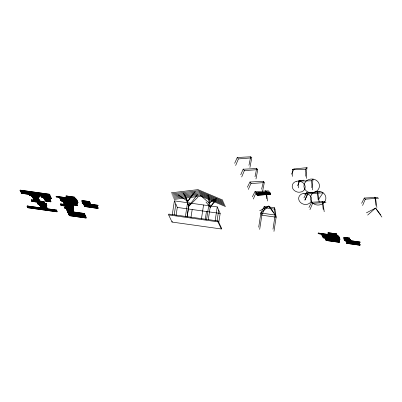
<?xml version="1.0" encoding="UTF-8"?>
<svg xmlns="http://www.w3.org/2000/svg" width="402" height="402" viewBox="0 0 402 402"><rect width="100%" height="100%" fill="white"/><g stroke="black" fill="none" stroke-linecap="round" stroke-linejoin="round"><path stroke-width="0.6" d="M257.275 193.724L258.069 194.663L257.989 195.236L257.416 195.156L256.225 193.744L256.305 193.171L269.827 192.468L270.631 193.739L270.546 194.307L269.973 194.226L269.169 192.955L269.255 192.382L269.827 192.468L266.144 192.749M257.989 195.236L256.793 193.824L256.878 193.251L256.305 193.171L256.34 193.834L269.863 193.126L269.827 192.468L269.742 193.035L270.546 194.307M257.416 195.156L257.501 194.583L256.315 193.261M168.659 214.929L168.79 214.08L218.095 220.994L221.497 228.135L221.366 228.989L172.061 222.07L168.659 214.929L217.964 221.849L221.366 228.989M172.061 222.07L172.192 221.216M217.964 221.849L218.095 220.994M20.1 190.689L20.185 190.126L49.622 194.256L49.572 194.91L20.1 190.689L49.908 194.91L49.823 195.472L20.391 191.342L20.437 190.689M20.14 190.779L20.185 190.126M20.391 191.342L20.477 190.779M20.351 191.257L50.149 195.442L50.099 196.096L20.668 191.965L20.718 191.312M50.732 196.754L50.682 197.407L21.251 193.277L21.301 192.623L50.773 196.844L21.301 192.623M21.251 193.277L21.336 192.714M27.14 206.522L27.225 205.955L56.657 210.085L56.612 210.738L27.14 206.522L56.612 210.738M27.175 206.608L27.225 205.955M53.21 210.085L56.888 210.603L56.843 211.256L27.406 207.125L27.457 206.472L31.748 207.075M52.235 210.482L57.139 211.171L57.094 211.824L27.658 207.693L27.708 207.04L33.838 207.899M29.778 195.483L29.864 194.915L39.753 196.302L39.703 196.955L29.778 195.483L39.703 196.955M29.813 195.568L29.864 194.915M38.416 196.859L38.366 197.513L31.818 196.513L31.904 195.945L38.456 196.945M31.326 200.392L31.411 199.824L44.069 201.598L44.024 202.256L31.326 200.392L44.024 202.256M31.858 196.603L31.904 195.945M31.366 200.477L31.411 199.824M44.481 202.523L44.431 203.181L31.738 201.317L31.823 200.749L44.521 202.613M31.778 201.402L31.823 200.749M32.813 197.744L32.904 197.176L38.451 197.955L38.401 198.608L32.813 197.744L38.773 198.673M32.853 197.829L32.904 197.176M38.733 198.583L38.682 199.241L33.135 198.462L33.185 197.804M33.517 199.312L33.602 198.749L39.15 199.528L39.105 200.181L33.517 199.312L39.105 200.181M33.552 199.402L33.602 198.749M37.517 202.985L37.567 202.332L46.18 203.623L46.094 204.191L37.517 202.985L46.094 204.191M38.451 197.955L38.401 198.608M43.29 203.583L46.351 204.01L46.305 204.663L37.693 203.377L37.778 202.809L39.004 202.98M37.728 203.462L37.778 202.809M46.537 205.186L46.587 204.533L46.537 205.186L37.964 203.985L38.009 203.332L44.748 204.276M38.175 204.457L38.22 203.804L38.175 204.457L46.748 205.663L46.798 205.01L45.572 204.834M39.064 200.09L39.15 199.528M39.662 196.869L39.753 196.302M46.506 206.02L46.461 206.673L39.652 205.633L39.738 205.07L46.547 206.105M39.687 205.723L39.738 205.07M41.557 197.216L41.607 196.563L51.496 197.95L51.446 198.603L41.522 197.131L51.446 198.603M47.069 207.683L40.26 206.603L40.346 206.035L46.738 206.935L46.687 207.588L46.738 206.935M40.295 206.688L40.346 206.035M47.029 207.593L46.984 208.246L40.592 207.352L40.677 206.784M43.602 198.246L43.647 197.593L50.16 198.508L50.109 199.161L43.562 198.161L50.109 199.161M43.984 202.166L44.069 201.598M50.195 199.603L50.149 200.256L44.597 199.477L44.647 198.824L50.235 199.688M44.878 200.111L44.929 199.452L44.878 200.111L50.426 200.889L50.516 200.322L44.597 199.477M50.893 201.176L50.848 201.829L45.295 201.05L45.346 200.397L50.893 201.176L45.346 200.397M46.054 204.1L46.14 203.538M46.305 204.663L46.351 204.01M46.748 205.663L46.798 205.01M49.622 194.256L49.572 194.91M49.873 194.819L49.823 195.472M50.074 199.075L50.16 198.508M50.426 200.889L50.476 200.231M51.406 198.518L51.496 197.95M56.159 196.864L56.245 196.302L76.254 199.106L76.204 199.759L56.159 196.864L76.204 199.759M56.2 196.955L56.245 196.302M56.571 210.653L56.657 210.085M76.993 200.04L76.948 200.693L59.787 198.201L59.873 197.638L77.033 200.126M59.823 198.292L59.873 197.638M60.21 199.151L60.295 198.583L77.415 200.985L77.365 201.638L60.21 199.151L77.737 201.714L77.651 202.281L60.531 199.879L77.651 202.281M60.245 199.236L60.295 198.583M60.531 199.879L60.617 199.312M60.752 200.372L60.797 199.719L60.752 200.372L77.872 202.774L77.918 202.121L77.872 202.774M73.249 205.693L73.204 206.352L60.546 204.573L60.591 203.92L73.29 205.784L60.591 203.92M60.546 204.573L60.632 204.005M77.33 202.322L77.279 202.975L61.612 200.774L61.657 200.121M60.958 205.497L61.003 204.844L73.661 206.618L73.616 207.271L60.918 205.412L73.616 207.271M61.612 200.774L61.697 200.211M61.833 201.271L61.878 200.618L61.833 201.271L77.501 203.472L77.546 202.814L74.536 202.392M76.641 203.975L76.687 203.317L76.641 203.975L63.285 202.1L63.33 201.447M75.692 203.643L76.908 203.814L76.857 204.467L63.506 202.593L63.551 201.94M63.943 203.583L64.029 203.015L77.385 204.889L77.34 205.548L63.943 203.583L77.34 205.548M63.983 203.673L64.029 203.015M66.039 196.593L66.084 195.935L74.661 197.141L74.611 197.794L65.998 196.503L74.923 197.729L74.872 198.382L74.923 197.729M64.591 207.723L64.642 207.065L73.214 208.271L73.164 208.924L64.551 207.633L73.164 208.924M64.802 208.196L64.853 207.543L64.802 208.196L73.38 209.402L73.425 208.744L70.978 208.402M73.139 209.754L73.089 210.412L66.28 209.372L66.365 208.804L73.139 209.754L66.365 208.804M66.32 209.457L66.405 208.894M73.702 211.417L66.888 210.341L66.973 209.774L73.365 210.668L73.32 211.326L73.365 210.668M66.928 210.427L66.973 209.774M67.491 211.718L67.541 211.06L67.491 211.718L84.405 214.09L84.49 213.522L67.219 211.09L67.31 210.522M67.752 212.301L67.802 211.648L67.752 212.301L84.666 214.673L84.752 214.11L67.456 211.628M84.983 214.628L84.897 215.196L67.943 212.733L68.033 212.166L71.656 212.673M67.983 212.819L68.033 212.166M77.948 214.09L85.194 215.105L85.149 215.758L68.234 213.387L68.32 212.819M68.234 213.387L85.455 215.688L85.405 216.341L68.496 213.97L68.541 213.316M68.496 213.97L68.581 213.402M68.702 214.437L68.747 213.784L68.702 214.437L85.616 216.809L85.661 216.155L85.616 216.809M81.681 216.115L85.907 216.708L85.862 217.361L68.948 214.99L68.993 214.336M68.908 214.904L86.194 217.351L86.149 218.01L69.234 215.633L69.32 215.065M74.661 197.141L74.611 197.794M73.129 208.839L73.214 208.271M73.576 207.186L73.661 206.618M73.38 209.402L73.425 208.744M75.224 198.412L75.179 199.065L75.224 198.412L66.3 197.181L66.385 196.613M84.49 213.522L73.621 211.995L73.661 211.331M76.169 199.673L76.254 199.106M77.415 200.985L77.365 201.638M77.501 203.472L77.546 202.814M77.611 202.196L77.702 201.628M77.3 205.457L77.385 204.889M81.877 201.156L81.928 200.503L89.46 201.638L89.375 202.206L81.877 201.156L89.375 202.206M82.174 202.256L82.264 201.688L90.169 202.799L90.123 203.452L82.174 202.256L90.123 203.452M82.214 202.347L82.264 201.688M97.982 205.221L97.932 205.874L82.224 203.588L82.315 203.02L98.018 205.306M82.264 203.673L82.315 203.02M83.897 204.909L83.983 204.342L97.339 206.216L97.294 206.874L83.897 204.909L97.294 206.874M83.938 205L83.983 204.342M84.596 206.482L84.686 205.914L98.038 207.789L97.993 208.442L84.596 206.482L97.993 208.442M84.636 206.568L84.686 205.914M84.45 213.437L84.405 214.09M84.666 214.673L84.711 214.02M85.405 216.341L85.455 215.688M85.907 216.708L85.862 217.361M89.334 202.121L89.42 201.553M90.083 203.367L90.169 202.799M97.254 206.784L97.339 206.216M97.952 208.357L98.038 207.789M172.217 215.08L174.388 200.879L217.261 206.899L220.17 213.437L218.753 222.698M174.237 214.648L175.845 204.151M176.066 215.447L177.297 207.422L174.388 200.879M185.433 216.472L187.744 201.372L193.387 193.478M187.071 216.809L188.674 206.342L185.915 197.226M187.106 217.17L189.277 202.97M190.96 217.537L192.186 209.512M201.397 219.175L203.568 204.975M205.246 219.542L206.477 211.517M206.522 219.924L209.115 202.975L208.01 194.9M208.251 219.809L210.176 207.216L208.939 197.729M215.085 221.095L217.261 206.899M217.11 220.663L218.713 210.166M258.702 227.215L260.873 213.02L264.29 206.271L274.295 207.673L274.973 209.201L276.134 217.201L273.958 231.401M259.672 229.396L261.843 215.196L264.968 207.799L264.29 206.271M272.993 229.225L275.164 215.025L274.295 207.673M318.198 233.723L318.243 233.065L338.253 235.873L338.203 236.527L318.158 233.632L338.203 236.527M321.781 234.969L321.871 234.401L338.992 236.803L338.941 237.461L321.781 234.969L338.941 237.461M321.821 235.059L321.871 234.401M322.243 236.004L322.288 235.351L339.414 237.753L339.363 238.406L322.203 235.919L339.735 238.481M322.53 236.647L322.575 235.989L322.53 236.647L339.65 239.049L339.695 238.396M335.027 238.2L339.916 238.888L339.871 239.542L322.746 237.14L322.796 236.487M339.363 239.175L339.278 239.743L323.61 237.542L323.655 236.889M338.338 239.416L339.544 239.582L339.499 240.235L323.791 237.949L323.876 237.386L325.685 237.637M323.826 238.039L323.876 237.386M338.72 240.175L338.635 240.743L325.278 238.868L325.369 238.301M325.499 239.361L325.55 238.708L325.499 239.361L338.856 241.235L338.906 240.582L333.439 239.813M325.982 240.436L326.027 239.783L339.424 241.748L339.333 242.311L325.982 240.436L339.333 242.311M336.655 233.909L336.61 234.562L327.997 233.271L328.082 232.703L336.655 233.909L328.082 232.703M328.032 233.361L328.122 232.793M328.384 233.381L328.293 233.944L328.344 233.291M328.65 233.979L328.6 234.632M318.243 233.065L337.745 235.914L337.796 235.26L328.258 233.858M338.162 236.441L338.253 235.873M338.901 237.371L338.992 236.803M338.856 241.235L338.906 240.582M339.414 237.753L339.363 238.406M339.499 240.235L339.544 239.582M339.298 242.225L339.383 241.657M339.871 239.542L339.916 238.888M343.836 237.833L343.926 237.265L349.639 238.069L349.594 238.723L343.836 237.833L349.594 238.723M343.966 238.994L344.052 238.426L350.343 239.311L350.293 239.964L343.966 238.994L350.293 239.964M344.006 239.084L344.052 238.426M359.976 241.984L359.931 242.642L344.263 240.441L344.308 239.788L360.016 242.074L344.308 239.788M359.338 242.984L359.287 243.637L345.936 241.763L345.981 241.11L359.378 243.069M346.635 243.336L346.68 242.682L360.076 244.642L359.986 245.21L346.635 243.336L359.986 245.21M349.554 238.637L349.639 238.069M350.258 239.878L350.343 239.311M359.951 245.125L360.036 244.557M305.701 176.257L307.048 167.669L294.088 168.966L292.354 169.634L292.38 176.433M311.751 187.729L313.098 179.141L311.399 180.789L298.4 181.106L298.43 187.9M249.928 167.513L251.652 158.499M255.979 178.98L257.702 169.971M262.566 191.473L264.265 182.769M248.959 165.333L250.677 156.875M255.009 176.8L256.722 168.348M261.596 189.292L263.441 181.548M235.637 165.503L238.311 159.182M241.687 176.975L244.361 170.649L257.767 169.624L256.687 168.528L243.165 169.237L244.361 170.649M253.32 199.035L255.994 192.709L269.4 191.684M307.555 193.809L304.882 200.136L307.816 194.01L306.59 192.669L303.912 197.955M309.927 209.703L312.6 203.382L326.007 202.352M362.599 205.507L365.272 199.186L378.679 198.156M234.667 163.328L237.24 157.499L250.758 156.79L251.838 157.88L238.431 158.906L237.24 157.499M240.718 174.795L243.285 168.966M248.275 189.468L250.833 183.734M247.305 187.287L249.984 182L263.501 181.292L264.305 182.563L250.898 183.593M252.35 196.854L255.029 191.568L268.546 190.86M291.415 174.252L294.088 168.966M297.46 185.719L300.138 180.438L304.173 180.227M308.957 207.522L311.635 202.241L325.153 201.533M361.629 203.332L364.307 198.045L377.825 197.337M205.985 202.02L210.176 207.216L215.723 199.161M184.825 195.126L188.674 206.342L197.337 194.668M178.423 194.95L187.744 201.372L195.206 191.382M210.176 207.216L215.899 200.432M188.674 206.342L197.925 197.126M292.354 169.634L305.349 169.317L307.063 167.674M260.883 213.04L268.797 206.05L273.923 212.794M367.654 215.1L375.563 208.11L380.689 214.854M200.392 195.367L209.115 202.975L213.482 199.638M209.115 202.975L216.567 198.623M259.632 210.789L268.797 206.05L275.129 215.02M366.403 212.849L375.563 208.11L381.9 217.08M298.4 181.106L300.138 180.438M171.242 192.829L198.005 189.633L222.688 200.05M171.724 193.92L198.493 190.724L223.17 201.141M172.212 195.01L198.975 191.814L223.658 202.226M172.694 196.101L199.462 192.9L224.14 203.317M173.182 197.191L199.945 193.99L224.628 204.407M173.664 198.276L200.427 195.081L225.11 205.497M174.151 199.367L200.915 196.171L225.597 206.588M304.44 194.05L323.057 192.794L318.203 199.96L317.273 192.111M269.943 193.694L257.064 194.613L257.134 195.277L270.626 194.312L270.556 193.653L270.626 194.312M257.707 194.658L260.777 194.442M262.003 194.352L266.295 194.045M267.521 193.96L269.973 193.784M270.596 194.221L257.134 195.277M258.154 193.166L264.3 192.844M320.108 191.965L306.59 192.669L307.781 194.081M256.225 193.744L256.793 193.824M257.501 194.583L258.069 194.663M264.968 207.799L274.973 209.201M177.297 207.422L220.17 213.437M74.084 197.141L66.084 195.935M327.997 233.271L336.61 234.562M20.226 190.211L49.657 194.342M334.786 234.919L337.796 235.26M56.285 196.387L76.295 199.196M20.628 191.88L50.099 196.096M89.46 201.638L81.928 200.503M344.534 237.436L349.68 238.155M59.913 197.724L61.134 197.895M62.355 198.065L63.581 198.236M64.802 198.407L66.637 198.668M67.863 198.839L69.084 199.01M70.918 199.266L72.139 199.437M73.973 199.699L75.199 199.869M323.133 234.662L324.354 234.833M325.575 235.004L327.414 235.26M328.635 235.436L330.469 235.693M331.69 235.863L332.916 236.034M334.137 236.205L335.971 236.461M337.193 236.637L339.027 236.894M59.787 198.201L76.948 200.693M21.211 193.191L50.682 197.407M60.335 198.668L71.948 200.302M73.174 200.472L77.455 201.07M82.299 201.779L90.209 202.889M329.665 236.466L322.288 235.351M330.891 236.637L332.725 236.894M333.946 237.069L339.449 237.838M344.092 238.517L350.383 239.396M29.904 195L39.788 196.387M50.913 197.95L41.607 196.563M62.632 199.975L64.466 200.236M65.692 200.407L67.526 200.663M68.747 200.834L69.973 201.005M71.194 201.176L73.028 201.437M74.249 201.608L75.475 201.779M323.409 236.572L325.243 236.828M326.464 236.999L327.685 237.175M328.911 237.346L330.745 237.602M331.967 237.773L333.801 238.029M322.489 236.557L339.65 239.049M34.904 196.447L36.09 196.613M49.014 198.427L50.2 198.593M82.35 203.105L97.42 205.221M60.712 200.286L77.832 202.688M339.831 239.456L322.746 237.14M63.084 200.784L64.893 201.04M66.099 201.211L67.908 201.462M69.109 201.633L70.315 201.799M71.521 201.97L73.33 202.226M326.891 237.808L328.092 237.974M329.298 238.145L331.107 238.401M332.313 238.567L334.122 238.823M335.328 238.989L337.132 239.245M31.818 196.513L38.366 197.513M61.571 200.688L77.279 202.975M82.224 203.588L97.932 205.874M61.792 201.186L77.46 203.382M323.791 237.949L339.459 240.15M32.939 197.261L38.491 198.04M49.617 199.603L44.647 198.824M84.023 204.432L97.379 206.306M358.77 242.989L345.981 241.11M64.159 202.025L68.41 202.623M69.621 202.794L71.445 203.045M72.656 203.216L73.873 203.387M327.369 238.964L329.193 239.22M330.404 239.391L332.228 239.642M63.245 202.01L76.601 203.884M325.464 239.275L338.816 241.15M33.095 198.372L38.682 199.241M44.838 200.02L50.391 200.799M33.642 198.834L39.19 199.613M64.069 203.105L77.425 204.98M85.33 206.085L98.078 207.879M339.424 241.748L326.027 239.783M360.076 244.642L346.68 242.682M31.451 199.91L44.109 201.688M60.506 204.487L73.204 206.352M31.864 200.834L33.673 201.09M34.879 201.256L42.712 202.357M62.25 205.1L61.003 204.844M63.456 205.266L65.265 205.522M66.466 205.693L68.275 205.945M69.481 206.115L70.687 206.281M71.893 206.452L73.702 206.708M31.738 201.317L44.431 203.181M38.22 202.507L39.441 202.678M40.667 202.849L41.893 203.02M43.728 203.276L46.18 203.623M40.838 203.236L42.064 203.407M37.693 203.377L46.265 204.578M73.254 208.357L64.642 207.065M39.446 203.975L41.285 204.236M42.506 204.407L43.733 204.578M65.466 207.628L66.687 207.799M68.526 208.06L69.752 208.231M46.496 205.1L37.964 203.985M38.135 204.372L46.707 205.578M64.762 208.11L73.34 209.311M39.778 205.156L45.934 206.02M39.652 205.633L46.461 206.673M66.28 209.372L73.089 210.412M40.386 206.12L46.778 207.02M68.757 210.105L70.501 210.352M71.662 210.512L73.405 210.759M40.26 206.603L46.652 207.497M66.888 210.341L73.28 211.236M27.266 206.04L56.697 210.171M32.974 207.246L40.331 208.281M41.562 208.452L43.401 208.708M44.627 208.884L45.853 209.055M47.079 209.226L48.918 209.482M50.144 209.658L51.984 209.914M72.862 212.844L74.677 213.1M75.883 213.271L77.697 213.522M78.903 213.693L83.134 214.286M67.712 212.216L84.626 214.588M35.064 208.07L51.009 210.306M69.491 212.899L76.737 213.919M67.943 212.733L84.897 215.196M70.561 214.035L72.375 214.291M73.581 214.457L74.787 214.628M76.601 214.884L77.807 215.055M79.621 215.306L80.827 215.477M82.038 215.648L83.847 215.899M68.456 213.884L85.37 216.256M70.204 214.502L80.47 215.944M68.662 214.346L85.576 216.723M269.169 192.955L269.742 193.035M364.307 198.045L365.498 199.457M311.635 202.241L312.826 203.648M249.984 182L251.175 183.412M255.029 191.568L256.22 192.98M374.764 197.126L375.568 198.397L376.89 207.517M317.047 191.749L317.851 193.02L319.173 202.141M322.092 201.322L322.896 202.593L324.218 211.708M269.255 192.382L270.059 193.653M265.486 190.648L266.285 191.92L267.611 201.04M183.367 193.146L187.744 201.372M359.931 242.642L344.263 240.441M359.287 243.637L345.936 241.763M339.278 239.743L323.61 237.542M338.635 240.743L325.278 238.868M86.149 218.01L69.234 215.633M76.857 204.467L63.506 202.593M73.611 211.985L67.219 211.09M66.692 197.297L66.566 197.779M56.843 211.256L27.406 207.125M57.094 211.824L27.658 207.693M50.848 201.829L45.295 201.05M46.984 208.246L40.592 207.352M311.399 180.789L312.721 189.905M305.349 169.317L306.671 178.438M374.991 197.488L375.92 205.337M322.319 201.678L323.248 209.527M265.712 191.01L266.642 198.859M269.863 193.126L256.34 193.834M335.203 234.255L335.152 234.909L335.203 234.255M305.224 182.136L305.208 182.151A7.774 6.889 -2.9 0 0 308.565 192.282L309.178 192.483A7.774 6.889 -2.9 0 0 316.841 191.005A7.774 6.889 -2.9 0 0 319.258 184.387L319.183 184.111A7.774 6.889 -2.9 0 0 314.686 179.548L313.776 179.272A7.774 6.889 -2.9 0 0 312.952 179.116L312.118 179.046A7.774 6.889 -2.9 0 0 310.434 179.136L310.123 179.191A7.774 6.889 -2.9 0 0 305.299 182.031L305.224 182.136M311.671 194.372L311.661 194.387A7.774 6.889 -2.9 0 0 315.017 204.512L315.63 204.718A7.774 6.889 -2.9 0 0 323.288 203.241A7.774 6.889 -2.9 0 0 325.71 196.623L325.635 196.347A7.774 6.889 -2.9 0 0 321.138 191.784L320.228 191.508A7.774 6.889 -2.9 0 0 319.404 191.352L318.61 191.282A7.774 6.889 -2.9 0 0 316.887 191.372L316.53 191.432A7.774 6.889 -2.9 0 0 311.751 194.266L311.686 194.357M296.721 181.257L296.696 181.262A6.548 5.512 12.9 0 0 292.209 186.402A6.548 5.512 12.9 0 0 297.033 191.93L297.359 192.02A6.548 5.512 12.9 0 0 298.972 192.236L299.188 192.241A6.548 5.512 12.9 0 0 305.163 186.402L305.128 186.206A6.548 5.512 12.9 0 0 300.133 181.347L298.51 181.106A6.548 5.512 12.9 0 0 296.877 181.227L296.741 181.252M303.173 193.493L303.148 193.498A6.548 5.512 12.9 0 0 298.661 198.638A6.548 5.512 12.9 0 0 303.48 204.166L303.811 204.251A6.548 5.512 12.9 0 0 305.425 204.472L305.641 204.477A6.548 5.512 12.9 0 0 311.615 198.638L311.58 198.437A6.548 5.512 12.9 0 0 306.585 193.578L304.962 193.342A6.548 5.512 12.9 0 0 303.329 193.462L303.219 193.483M275.164 215.025L260.873 213.02L261.843 215.196L276.134 217.201L275.164 215.025"/></g></svg>
